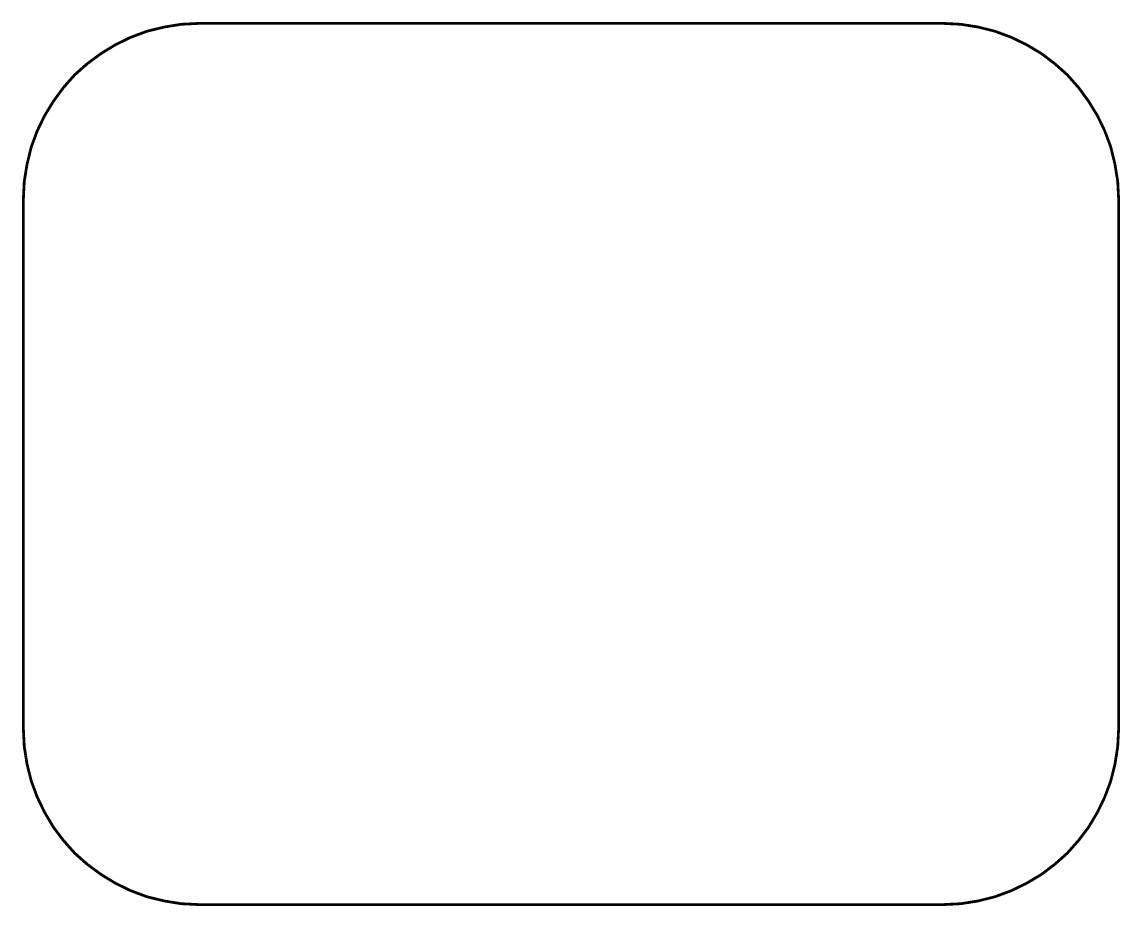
# Model space of a CAD drawing. Extents: x 0.05 to 4, y 0.05 to 3.23.
import ezdxf

# ---------------------------------------------------------------- set-up
doc = ezdxf.new("R2010")
doc.units = 0
doc.header["$LTSCALE"] = 0.166667
doc.layers.add('FOREGROUND', color=7, linetype='CONTINUOUS')

msp = doc.modelspace()

# ---------------------------------------------------------------- linework, layer by layer
at = {"layer": 'FOREGROUND', "linetype": 'CONTINUOUS', "const_width": 0.01}
msp.add_lwpolyline([(0.683333, 3.228333), (3.358333, 3.228333), (3.423333, 3.225), (3.486667, 3.215), (3.546667, 3.2), (3.605, 3.178333), (3.66, 3.151667), (3.713333, 3.12), (3.761667, 3.083333), (3.806667, 3.043333), (3.846667, 2.998333), (3.883333, 2.948333), (3.915, 2.896667), (3.941667, 2.841667), (3.963333, 2.783333), (3.978333, 2.721667), (3.988333, 2.66), (3.991667, 2.595), (3.991667, 0.691667), (3.988333, 0.626667), (3.978333, 0.563333), (3.963333, 0.503333), (3.941667, 0.445), (3.915, 0.39), (3.883333, 0.336667), (3.846667, 0.288333), (3.806667, 0.243333), (3.761667, 0.203333), (3.713333, 0.166667), (3.66, 0.135), (3.605, 0.108333), (3.546667, 0.086667), (3.486667, 0.071667), (3.423333, 0.061667), (3.358333, 0.058333), (0.683333, 0.058333), (0.618333, 0.061667), (0.556667, 0.071667), (0.495, 0.086667), (0.436667, 0.108333), (0.381667, 0.135), (0.33, 0.166667), (0.28, 0.203333), (0.235, 0.243333), (0.195, 0.288333), (0.158333, 0.336667), (0.126667, 0.39), (0.1, 0.445), (0.078333, 0.503333), (0.063333, 0.563333), (0.053333, 0.626667), (0.05, 0.691667), (0.05, 2.595), (0.053333, 2.66), (0.063333, 2.721667), (0.078333, 2.783333), (0.1, 2.841667), (0.126667, 2.896667), (0.158333, 2.948333), (0.195, 2.998333), (0.235, 3.043333), (0.28, 3.083333), (0.33, 3.12), (0.381667, 3.151667), (0.436667, 3.178333), (0.495, 3.2), (0.556667, 3.215), (0.618333, 3.225)], close=True, dxfattribs=at)
at = {"layer": 'FOREGROUND', "color": 7, "linetype": 'CONTINUOUS'}
msp.add_lwpolyline([(0.683333, 3.228333), (3.358333, 3.228333), (3.423333, 3.225), (3.486667, 3.215), (3.546667, 3.2), (3.605, 3.178333), (3.66, 3.151667), (3.713333, 3.12), (3.761667, 3.083333), (3.806667, 3.043333), (3.846667, 2.998333), (3.883333, 2.948333), (3.915, 2.896667), (3.941667, 2.841667), (3.963333, 2.783333), (3.978333, 2.721667), (3.988333, 2.66), (3.991667, 2.595), (3.991667, 0.691667), (3.988333, 0.626667), (3.978333, 0.563333), (3.963333, 0.503333), (3.941667, 0.445), (3.915, 0.39), (3.883333, 0.336667), (3.846667, 0.288333), (3.806667, 0.243333), (3.761667, 0.203333), (3.713333, 0.166667), (3.66, 0.135), (3.605, 0.108333), (3.546667, 0.086667), (3.486667, 0.071667), (3.423333, 0.061667), (3.358333, 0.058333), (0.683333, 0.058333), (0.618333, 0.061667), (0.556667, 0.071667), (0.495, 0.086667), (0.436667, 0.108333), (0.381667, 0.135), (0.33, 0.166667), (0.28, 0.203333), (0.235, 0.243333), (0.195, 0.288333), (0.158333, 0.336667), (0.126667, 0.39), (0.1, 0.445), (0.078333, 0.503333), (0.063333, 0.563333), (0.053333, 0.626667), (0.05, 0.691667), (0.05, 2.595), (0.053333, 2.66), (0.063333, 2.721667), (0.078333, 2.783333), (0.1, 2.841667), (0.126667, 2.896667), (0.158333, 2.948333), (0.195, 2.998333), (0.235, 3.043333), (0.28, 3.083333), (0.33, 3.12), (0.381667, 3.151667), (0.436667, 3.178333), (0.495, 3.2), (0.556667, 3.215), (0.618333, 3.225)], close=True, dxfattribs=at)

doc.saveas('drawing.dxf')
